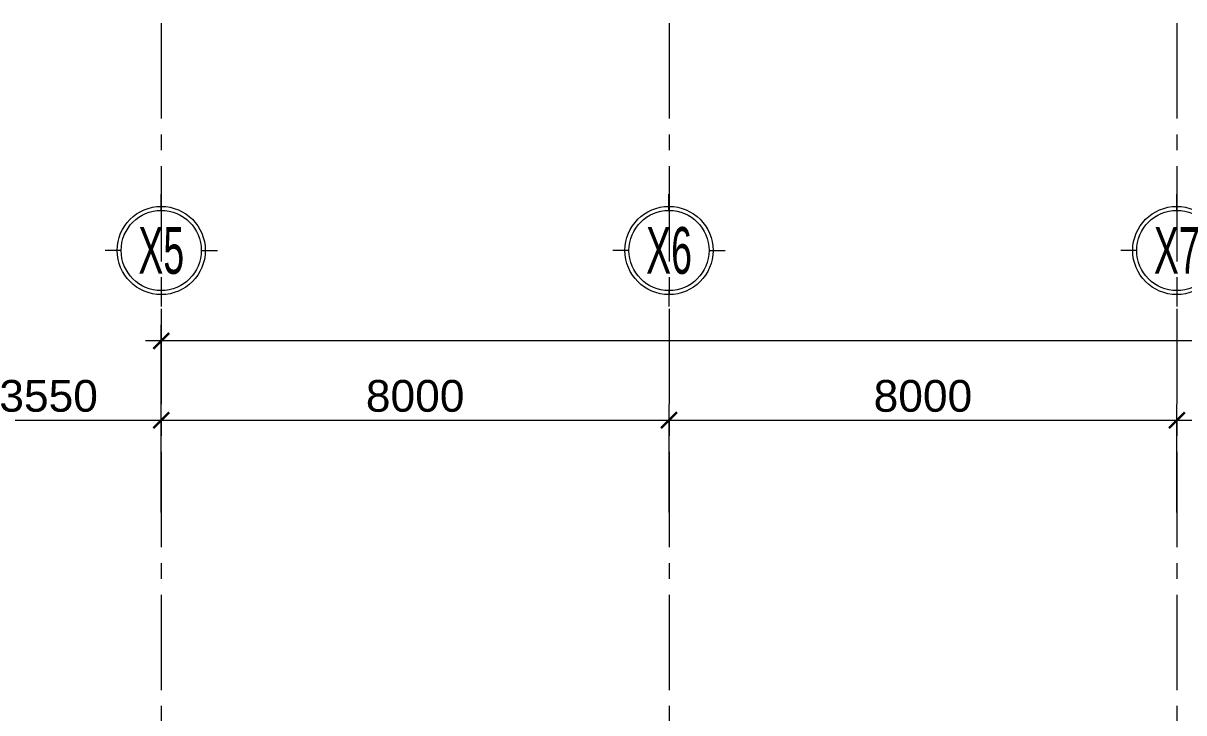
# Model space of a CAD drawing. Header units: millimetres. Extents: x 18326 to 214271, y -298828 to -198730.
# Drawn here: x 49172 to 67457, y -209588 to -198730 of the extents above; entities that cross this region are included whole.
import ezdxf
from ezdxf.enums import TextEntityAlignment as Align

# ---------------------------------------------------------------- set-up
doc = ezdxf.new("R2010")
doc.units = ezdxf.units.MM
doc.header["$LTSCALE"] = 20
doc.header["$MEASUREMENT"] = 0
doc.linetypes.add('xref LC GK$0$CENTER2', pattern=[1.125, 0.75, -0.125, 0.125, -0.125])
doc.layers.get('0').update_dxf_attribs({"lineweight": 0})
doc.layers.get('Defpoints').update_dxf_attribs({"color": 1, "lineweight": 25})
for name, color, linetype, lineweight in [('KV-Cay xanh', 78, 'Continuous', 5), ('KV-Dim', 14, 'Continuous', 9), ('KV-Ky hieu', 30, 'Continuous', 0), ('KV-Net thay 1', 9, 'Continuous', 20), ('KV-Net thay 2', 8, 'Continuous', 13), ('KV-Text', 7, 'Continuous', 25), ('xref LC GK$0$KV-Net truc', 251, 'xref LC GK$0$CENTER2', 9)]:
    doc.layers.add(name, color=color, linetype=linetype, lineweight=lineweight)
doc.styles.add('CHUTO', font='VnAvantH.TTF', dxfattribs={"width": 0.7})
doc.styles.add('KD-Style', font='arial.ttf')
doc.dimstyles.new('D-Layout', dxfattribs={"dimscale": 0, "dimtxt": 2, "dimasz": 1, "dimexe": 1, "dimexo": 0, "dimgap": 0.5, "dimtad": 1, "dimdec": 0, "dimzin": 0, "dimdsep": 46, "dimtxsty": 'KD-Style', "dimblk": 'ARCHTICK', "dimcen": 0.09, "dimdle": 1, "dimclrd": 256, "dimclre": 256, "dimclrt": 2, "dimadec": 0, "dimazin": 0, "dimtfac": 1, "dimtdec": 0, "dimtix": 1, "dimtmove": 2, "dimatfit": 3, "dimldrblk": 'MUITEN', "dimfxl": 1, "dimtolj": 1, "dimtzin": 0, "dimarcsym": 0})

# ---------------------------------------------------------------- blocks, each defined once
blk = doc.blocks.new('A$C06776D30')
at = {"layer": 'KV-Ky hieu', "color": 8}
for p, q in [((504, 865), (504, 1009)), ((144, 504), (0, 504)), ((865, 504), (1009, 504)), ((504, 144), (504, 0))]:
    blk.add_line(p, q, dxfattribs=at)
for radius in [396, 360]:
    blk.add_circle((504, 504), radius, dxfattribs=at)
at = {"layer": 'KV-Text', "color": 8, "style": 'CHUTO', "width": 0.6}
blk.add_attdef('GIRD', text='', height=420, dxfattribs=at).set_placement((504, 504), align=Align.MIDDLE_CENTER)
blk = doc.blocks.new('TT')
at = {"layer": 'KV-Net thay 1', "color": 8}
ref = blk.add_blockref('A$C06776D30', (61.789, 150.717), dxfattribs=dict(at, xscale=0.007011206080914858, yscale=0.007011206080914858, zscale=0.007011206080914858))
ref.add_attrib('GIRD', 'X5', dxfattribs={"layer": 'KV-Text', "height": 2.9447, "style": 'CHUTO', "width": 0.6}).set_placement((65.325, 154.253), align=Align.MIDDLE_CENTER)
ref = blk.add_blockref('A$C06776D30', (93.789, 150.717), dxfattribs=dict(at, xscale=0.007011206080914858, yscale=0.007011206080914858, zscale=0.007011206080914858))
ref.add_attrib('GIRD', 'X6', dxfattribs={"layer": 'KV-Text', "height": 2.9447, "style": 'CHUTO', "width": 0.6}).set_placement((97.325, 154.253), align=Align.MIDDLE_CENTER)
ref = blk.add_blockref('A$C06776D30', (125.789, 150.717), dxfattribs=dict(at, xscale=0.007011206080914858, yscale=0.007011206080914858, zscale=0.007011206080914858))
ref.add_attrib('GIRD', 'X7', dxfattribs={"layer": 'KV-Text', "height": 2.9447, "style": 'CHUTO', "width": 0.6}).set_placement((129.325, 154.253), align=Align.MIDDLE_CENTER)
blk = doc.blocks.new('_ARCHTICK')
at = {"color": 8, "const_width": 0.15}
blk.add_lwpolyline([(-0.5, -0.5), (0.5, 0.5)], dxfattribs=at)
blk = doc.blocks.new('*D56')
at = {"layer": 'Defpoints', "color": 8, "transparency": 16777216}
for p in [(909.688, 395.952), (895.488, 390.147), (909.688, 390.147)]:
    blk.add_point(p, dxfattribs=at)
at = {"layer": 'KV-Dim', "color": 8, "lineweight": -2, "transparency": 16777216}
for p, q in [((895.488, 390.147), (895.488, 396.952)), ((909.688, 390.147), (909.688, 396.952)), ((894.488, 395.952), (910.688, 395.952))]:
    blk.add_line(p, q, dxfattribs=at)
at = {"layer": 'KV-Dim', "color": 8, "lineweight": -2, "transparency": 16777216, "rotation": 180}
blk.add_blockref('_ARCHTICK', (895.488, 395.952), dxfattribs=at)
at = {"layer": 'KV-Dim', "color": 8, "lineweight": -2, "transparency": 16777216}
blk.add_blockref('_ARCHTICK', (909.688, 395.952), dxfattribs=at)
at = {"layer": 'KV-Dim', "color": 8, "transparency": 16777216, "insert": (902.588, 397.474), "char_height": 2, "attachment_point": 5, "style": 'KD-Style'}
blk.add_mtext('\\A1;3550', dxfattribs=at)
blk = doc.blocks.new('MUITEN')
at = {"color": 8, "const_width": 0.4}
blk.add_lwpolyline([(-1, 1.732), (0, 0), (-1, -1.732)], dxfattribs=at)
blk = doc.blocks.new('*D57')
at = {"layer": 'Defpoints', "color": 8, "transparency": 16777216}
for p in [(941.688, 395.952), (909.688, 390.147), (941.688, 390.147)]:
    blk.add_point(p, dxfattribs=at)
at = {"layer": 'KV-Dim', "color": 8, "lineweight": -2, "transparency": 16777216}
for p, q in [((909.688, 390.147), (909.688, 396.952)), ((941.688, 390.147), (941.688, 396.952)), ((908.688, 395.952), (942.688, 395.952))]:
    blk.add_line(p, q, dxfattribs=at)
at = {"layer": 'KV-Dim', "color": 8, "lineweight": -2, "transparency": 16777216, "rotation": 180}
blk.add_blockref('_ARCHTICK', (909.688, 395.952), dxfattribs=at)
at = {"layer": 'KV-Dim', "color": 8, "lineweight": -2, "transparency": 16777216}
blk.add_blockref('_ARCHTICK', (941.688, 395.952), dxfattribs=at)
at = {"layer": 'KV-Dim', "color": 8, "transparency": 16777216, "insert": (925.688, 397.473), "char_height": 2, "attachment_point": 5, "style": 'KD-Style'}
blk.add_mtext('\\A1;8000', dxfattribs=at)
blk = doc.blocks.new('*D58')
at = {"layer": 'Defpoints', "color": 8, "transparency": 16777216}
for p in [(973.688, 395.952), (941.688, 390.147), (973.688, 390.147)]:
    blk.add_point(p, dxfattribs=at)
at = {"layer": 'KV-Dim', "color": 8, "lineweight": -2, "transparency": 16777216}
for p, q in [((941.688, 390.147), (941.688, 396.952)), ((973.688, 390.147), (973.688, 396.952)), ((940.688, 395.952), (974.688, 395.952))]:
    blk.add_line(p, q, dxfattribs=at)
at = {"layer": 'KV-Dim', "color": 8, "lineweight": -2, "transparency": 16777216, "rotation": 180}
blk.add_blockref('_ARCHTICK', (941.688, 395.952), dxfattribs=at)
at = {"layer": 'KV-Dim', "color": 8, "lineweight": -2, "transparency": 16777216}
blk.add_blockref('_ARCHTICK', (973.688, 395.952), dxfattribs=at)
at = {"layer": 'KV-Dim', "color": 8, "transparency": 16777216, "insert": (957.688, 397.473), "char_height": 2, "attachment_point": 5, "style": 'KD-Style'}
blk.add_mtext('\\A1;8000', dxfattribs=at)
blk = doc.blocks.new('*D59')
at = {"layer": 'Defpoints', "color": 8, "transparency": 16777216}
for p in [(1005.688, 395.952), (973.688, 390.147), (1005.688, 390.147)]:
    blk.add_point(p, dxfattribs=at)
at = {"layer": 'KV-Dim', "color": 8, "lineweight": -2, "transparency": 16777216}
for p, q in [((973.688, 390.147), (973.688, 396.952)), ((1005.688, 390.147), (1005.688, 396.952)), ((972.688, 395.952), (1006.688, 395.952))]:
    blk.add_line(p, q, dxfattribs=at)
at = {"layer": 'KV-Dim', "color": 8, "lineweight": -2, "transparency": 16777216, "rotation": 180}
blk.add_blockref('_ARCHTICK', (973.688, 395.952), dxfattribs=at)
at = {"layer": 'KV-Dim', "color": 8, "lineweight": -2, "transparency": 16777216}
blk.add_blockref('_ARCHTICK', (1005.688, 395.952), dxfattribs=at)
at = {"layer": 'KV-Dim', "color": 8, "transparency": 16777216, "insert": (989.688, 397.473), "char_height": 2, "attachment_point": 5, "style": 'KD-Style'}
blk.add_mtext('\\A1;8000', dxfattribs=at)
blk = doc.blocks.new('*D71')
at = {"layer": 'Defpoints', "color": 8, "transparency": 16777216}
for p in [(909.688, 400.952), (909.688, 390.147), (1165.688, 390.147)]:
    blk.add_point(p, dxfattribs=at)
at = {"layer": 'KV-Dim', "color": 8, "lineweight": -2, "transparency": 16777216}
for p, q in [((909.688, 390.147), (909.688, 401.952)), ((1165.688, 390.147), (1165.688, 401.952)), ((1166.688, 400.952), (908.688, 400.952))]:
    blk.add_line(p, q, dxfattribs=at)
at = {"layer": 'KV-Dim', "color": 8, "lineweight": -2, "transparency": 16777216, "rotation": 180}
blk.add_blockref('_ARCHTICK', (909.688, 400.952), dxfattribs=at)
at = {"layer": 'KV-Dim', "color": 8, "lineweight": -2, "transparency": 16777216}
blk.add_blockref('_ARCHTICK', (1165.688, 400.952), dxfattribs=at)
at = {"layer": 'KV-Dim', "color": 8, "transparency": 16777216, "insert": (1037.688, 402.473), "char_height": 2, "attachment_point": 5, "style": 'KD-Style'}
blk.add_mtext('\\A1;64000', dxfattribs=at)
blk = doc.blocks.new('xref LC GK$0$LC')
at = {"layer": 'xref LC GK$0$KV-Net truc', "color": 8, "ltscale": 100}
for points in [[(21000, 10100), (21000, -15500)], [(29000, 10100), (29000, -15500)], [(37000, 10100), (37000, -15500)]]:
    blk.add_lwpolyline(points, dxfattribs=at)
blk = doc.blocks.new('dim mb')
at = {"layer": 'KV-Dim', "color": 8}
for base, p1, p2, picture, middle in [((83.8, 29.5931), (339.8, 18.7879), (83.8, 18.7879), '*D71', (211.8, 31.1142)), ((83.8, 24.5931), (69.6, 18.7879), (83.8, 18.7879), '*D56', (76.7, 26.1149)), ((115.8, 24.5931), (83.8, 18.7879), (115.8, 18.7879), '*D57', (99.8, 26.1142)), ((147.8, 24.5931), (115.8, 18.7879), (147.8, 18.7879), '*D58', (131.8, 26.1142)), ((179.8, 24.5931), (147.8, 18.7879), (179.8, 18.7879), '*D59', (163.8, 26.1142))]:
    dim = blk.add_linear_dim(base=base, p1=p1, p2=p2, dimstyle='D-Layout', override={"dimscale": 1, "dimlfac": 250}, dxfattribs=at)
    dim.commit()
    dim.dimension.update_dxf_attribs({"geometry": picture, "text_midpoint": middle, "insert": (-825.8876, -371.3589)})
blk = doc.blocks.new('t3')
at = {"layer": 'KV-Dim', "color": 8}
blk.add_blockref('dim mb', (-49.6, 284.2), dxfattribs=at)
at = {"layer": 'KV-Net thay 2', "color": 8}
blk.add_blockref('TT', (-31.125, 165.234), dxfattribs=at)

msp = doc.modelspace()

# ---------------------------------------------------------------- block references
at = {"layer": 'KV-Cay xanh', "color": 8, "xscale": 250, "yscale": 250, "zscale": 250}
msp.add_blockref('t3', (42797, -282180), dxfattribs=at)
at = {"layer": 'xref LC GK$0$KV-Net truc', "color": 8}
msp.add_blockref('xref LC GK$0$LC', (30347, -208830), dxfattribs=at)

doc.saveas('drawing.dxf')
